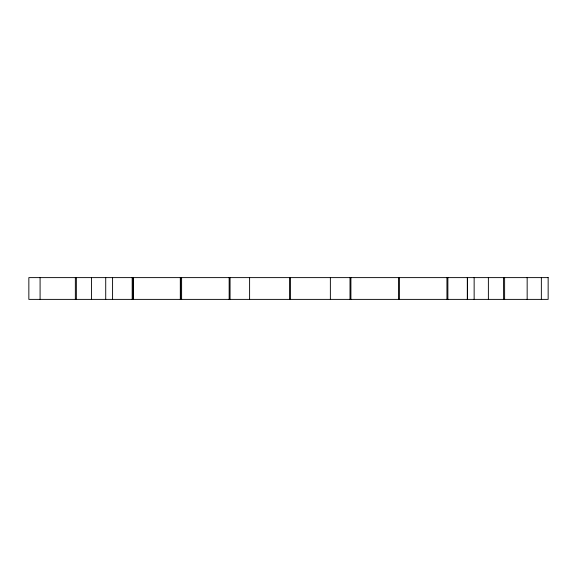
<?xml version="1.0" encoding="UTF-8"?>
<svg xmlns="http://www.w3.org/2000/svg" width="577" height="577" viewBox="0 0 577 577"><rect width="100%" height="100%" fill="white"/><g stroke="black" fill="none" stroke-linecap="round" stroke-linejoin="round"><path stroke-width="0.87" d="M541.356 277.616L541.356 299.384M527.162 277.616L527.162 299.384M504.615 277.616L504.615 299.384M503.541 277.616L503.62 299.384M488.38 277.616L488.38 299.384M474.143 277.616L474.143 299.384M467.457 277.616L467.457 299.384M467.312 277.616L467.312 299.384M447.875 277.616L447.875 299.384M446.944 277.616L446.944 299.384M399.407 277.616L399.407 299.384M398.476 277.616L398.476 299.384M350.91 277.616L350.91 299.384M350.015 277.616L350.015 299.384M330.369 277.616L330.369 299.384M290.483 277.616L290.483 299.384M289.481 277.616L289.481 299.384M249.603 277.616L249.603 299.384M230.057 277.616L230.057 299.384M229.156 277.616L229.156 299.384M181.611 277.616L181.611 299.384M180.659 277.616L180.659 299.384M180.312 277.616L180.312 299.384M133.467 277.616L133.467 299.384M133.092 277.616L133.092 299.384M132.191 277.616L132.191 299.384M112.58 277.616L112.58 299.384M105.721 277.616L105.721 299.384M91.519 277.616L91.519 299.384M76.352 277.616L76.352 299.384M75.349 277.616L75.349 299.384M40.087 277.616L40.087 299.384M548.15 277.616L28.85 277.616L28.85 299.384L548.15 299.384L548.15 277.616"/></g></svg>
